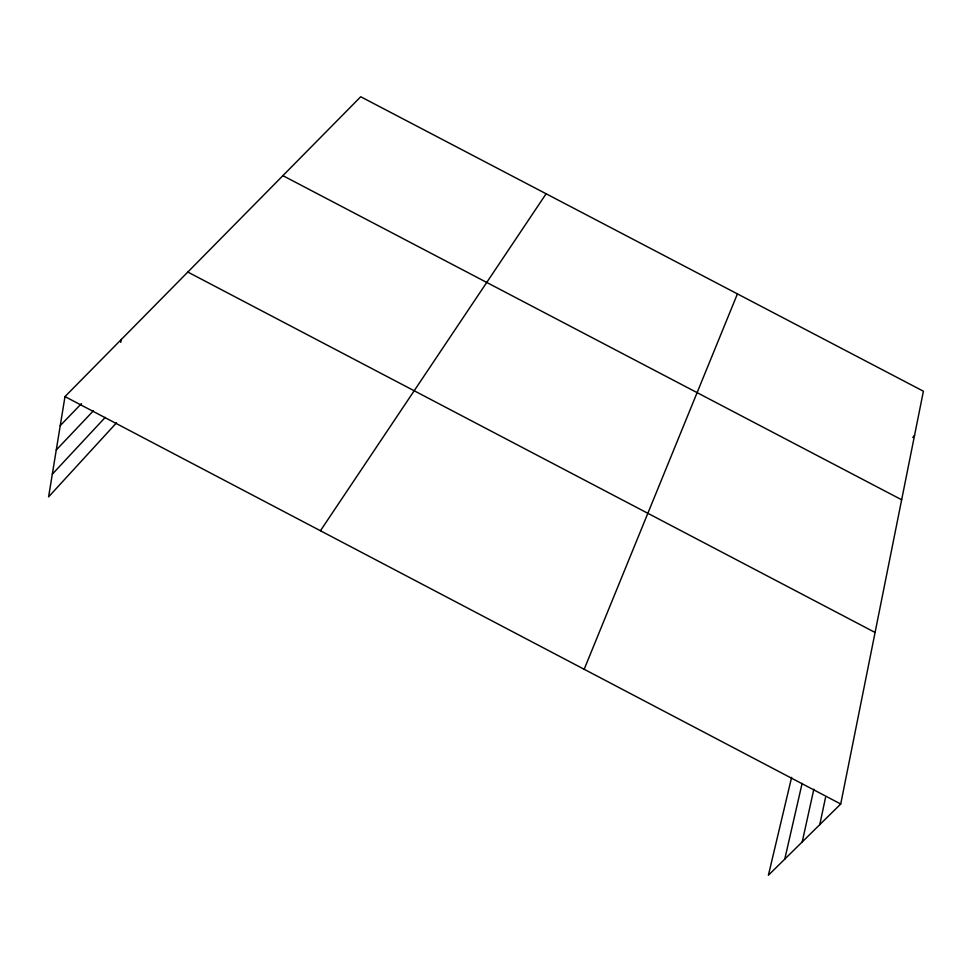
<?xml version="1.0" encoding="UTF-8"?>
<svg xmlns="http://www.w3.org/2000/svg" width="972" height="972" viewBox="0 0 972 972"><rect width="100%" height="100%" fill="white"/><g stroke="black" fill="none" stroke-linecap="round" stroke-linejoin="round"><path stroke-width="1.46" d="M791.621 777.357L768.39 875.25L840.719 804.014L923.4 391.218L360.721 96.75L64.99 396.588L48.6 496.874L116.531 422.796M120.747 342.363L121.306 339.495M819.785 824.633L825.495 797.648M802.216 841.934L813.831 789.24M784.756 859.139L802.119 783.359M584.172 669.271L737.42 293.896M320.432 530.748L546.118 193.78M912.793 437.485L914.579 435.225M52.306 474.19L105.255 417.353M56.267 449.975L93.361 410.84M60.252 425.602L81.441 403.647M282.901 175.665L901.652 499.778M187.827 272.051L875.079 632.468M64.99 396.588L840.719 804.014"/></g></svg>
